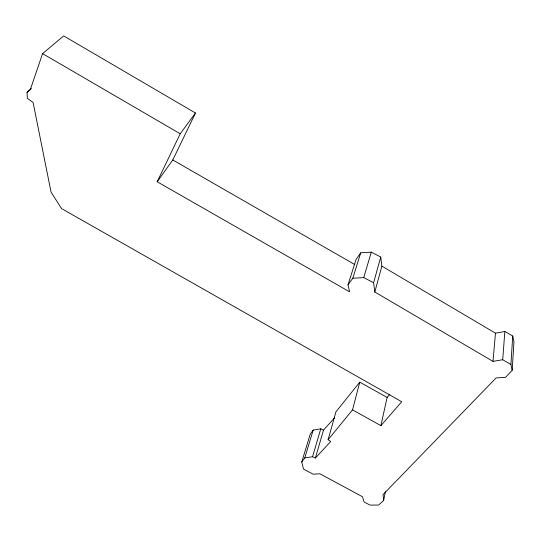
<?xml version="1.0" encoding="UTF-8"?>
<svg xmlns="http://www.w3.org/2000/svg" width="541" height="541" viewBox="0 0 541 541"><rect width="100%" height="100%" fill="white"/><g stroke="black" fill="none" stroke-linecap="round" stroke-linejoin="round"><path stroke-width="0.81" d="M334.581 417.841L323.498 430.095L320.772 428.824L313.192 430.088L310.25 434.132L301.743 462L303.555 469.148L313.212 474.193L319.88 473.767L362.511 496.76L364.113 501.98L369.99 505.091L378.558 505.057L383.63 500.54L383.055 494.623L496.09 377.943L505.578 377.307L512.185 370.287L513.95 341.756L512.733 336.035L504.848 331.491L495.488 333.168L381.878 266.138L380.763 257.036L371.282 252.153L360.739 252.836L356.1 259.335L348.019 284.837L349.594 291.836L157.201 181.762L180.207 133.776L195.484 113.035L63.682 35.909L42.59 53.627L30.445 89.177L27.05 92.43L27.348 98.34L33.089 102.445L51.07 192.143L61.552 208.589L401.747 401.747L380.891 425.639L352.536 409.868L359.772 382.149L387.113 397.432L380.891 425.639M512.185 370.287L510.914 364.445L512.733 336.035M510.914 364.445L502.711 359.745L504.848 331.491M502.711 359.745L492.993 361.368L495.488 333.168M383.63 500.54L385.402 491.654M492.993 361.368L374.805 291.998L381.878 266.138M374.805 291.998L373.601 282.693L380.763 257.036M301.743 462L304.745 457.943L312.563 456.739L315.383 458.058L330.713 441.476L328.089 439.732L335.927 411.857L359.772 382.149M315.383 458.058L323.498 430.095M312.563 456.739L320.772 428.824M348.019 284.837L352.793 278.23L363.728 277.621L371.282 252.153M304.745 457.943L313.192 430.088M352.793 278.23L360.739 252.836M157.201 181.762L172.789 159.947L195.484 113.035M328.089 439.732L352.536 409.868M387.113 397.432L389.851 394.227M27.05 92.43L31.392 88.568M363.728 277.621L373.601 282.693M172.789 159.947L354.659 264.502M42.59 53.627L180.207 133.776"/></g></svg>
